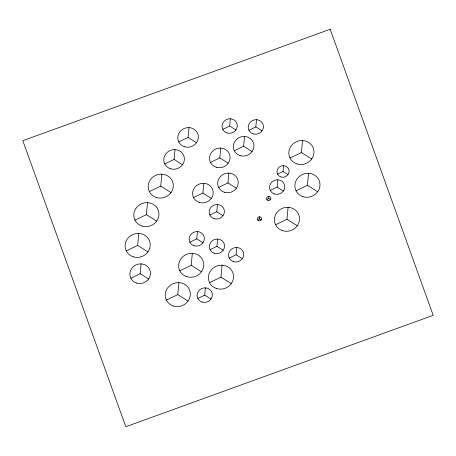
<?xml version="1.0" encoding="UTF-8"?>
<svg xmlns="http://www.w3.org/2000/svg" width="456" height="456" viewBox="0 0 456 456"><rect width="100%" height="100%" fill="white"/><g stroke="black" fill="none" stroke-linecap="round" stroke-linejoin="round"><path stroke-width="0.68" d="M126.255 250.908L137.655 245.408L138.766 233.432M130.821 278.211L140.169 273.703L141.086 263.881M134.976 220.145L146.376 214.645L147.487 202.663M149.334 191.617L160.734 186.116L161.851 174.135M164.747 163.949L174.095 159.44L175.007 149.619M178.724 141.93L188.071 137.421L188.989 127.594M166.389 300.111L177.789 294.61L178.906 282.629M179.801 270.796L191.201 265.301L192.318 253.319M189.838 242.187L196.753 238.853L197.431 231.58M193.549 197.596L202.897 193.082L203.809 183.261M197.807 298.463L204.721 295.129L205.399 287.856M210.455 162.41L219.803 157.901L220.715 148.08M209.851 215.112L216.771 211.772L217.449 204.505M210.045 249.666L216.959 246.331L217.637 239.058M222.745 129.367L229.664 126.033L230.343 118.759M218.612 187.427L227.96 182.919L228.872 173.092M209.56 282.657L220.96 277.157L222.078 265.175M234.287 150.776L243.635 146.262L244.547 136.441M229.197 258.085L236.111 254.75L236.789 247.477M248.913 130.273L255.833 126.939L256.511 119.666M257.509 219.741L259.447 218.806L259.635 216.771M266.783 199.409L268.721 198.474L268.909 196.439M270.237 190.414L277.157 187.08L277.835 179.806M277.516 174.135L283.051 171.467L283.592 165.648M275.578 224.791L286.978 219.29L288.095 207.309M290.016 158.027L301.416 152.526L302.533 140.551M296.024 190.79L307.424 185.29L308.541 173.308M301.416 152.526L311.699 159.007M255.833 126.939L262.075 130.866M229.664 126.033L235.906 129.96M307.424 185.29L317.712 191.771M243.635 146.262L252.065 151.574M283.051 171.467L288.038 174.608M277.157 187.08L283.398 191.007M188.071 137.421L196.507 142.734M219.803 157.901L228.234 163.214M268.721 198.474L270.471 199.574M286.978 219.29L297.261 225.766M227.96 182.919L236.39 188.231M174.095 159.44L182.525 164.753M259.447 218.806L261.191 219.906M202.897 193.082L211.327 198.394M216.771 211.772L223.012 215.705M160.734 186.116L171.017 192.597M236.111 254.75L242.353 258.677M216.959 246.331L223.201 250.258M196.753 238.853L202.994 242.78M146.376 214.645L156.659 221.12M220.96 277.157L231.249 283.632M191.201 265.301L201.484 271.776M137.655 245.408L147.938 251.889M204.721 295.129L210.963 299.056M177.789 294.61L188.071 301.091M140.169 273.703L148.605 279.015M330.167 29.264L22.8 140.693L125.827 426.736L433.2 315.324L330.167 29.264M258.712 220.75A2.149 2.018 -20.8 0 0 261.55 218.373A2.149 2.018 -20.8 0 0 258.079 217.301A2.149 2.018 -20.8 0 0 258.712 220.75M267.985 200.412A2.149 2.018 -20.8 0 0 270.824 198.035A2.149 2.018 -20.8 0 0 267.353 196.963A2.149 2.018 -20.8 0 0 267.985 200.412M280.953 177.013A6.15 5.774 -20.8 0 0 289.058 170.225A6.15 5.774 -20.8 0 0 279.135 167.158A6.15 5.774 -20.8 0 0 280.953 177.013M227.042 132.964A7.684 7.216 -20.8 0 0 237.177 124.482A7.684 7.216 -20.8 0 0 224.768 120.646A7.684 7.216 -20.8 0 0 227.042 132.964M253.211 133.87A7.684 7.216 -20.8 0 0 263.346 125.389A7.684 7.216 -20.8 0 0 250.942 121.552A7.684 7.216 -20.8 0 0 253.211 133.87M202.105 302.06A7.684 7.216 -20.8 0 0 212.239 293.578A7.684 7.216 -20.8 0 0 199.831 289.742A7.684 7.216 -20.8 0 0 202.105 302.06M274.535 194.011A7.684 7.216 -20.8 0 0 284.669 185.529A7.684 7.216 -20.8 0 0 272.26 181.693A7.684 7.216 -20.8 0 0 274.535 194.011M214.149 218.703A7.684 7.216 -20.8 0 0 224.284 210.222A7.684 7.216 -20.8 0 0 211.88 206.391A7.684 7.216 -20.8 0 0 214.149 218.703M233.495 261.681A7.684 7.216 -20.8 0 0 243.629 253.2A7.684 7.216 -20.8 0 0 231.22 249.364A7.684 7.216 -20.8 0 0 233.495 261.681M214.337 253.262A7.684 7.216 -20.8 0 0 224.472 244.781A7.684 7.216 -20.8 0 0 212.069 240.945A7.684 7.216 -20.8 0 0 214.337 253.262M194.136 245.784A7.684 7.216 -20.8 0 0 204.265 237.302A7.684 7.216 -20.8 0 0 191.862 233.466A7.684 7.216 -20.8 0 0 194.136 245.784M136.629 283.073A10.385 9.753 -20.8 0 0 150.326 271.611A10.385 9.753 -20.8 0 0 133.557 266.429A10.385 9.753 -20.8 0 0 136.629 283.073M199.352 202.453A10.385 9.753 -20.8 0 0 213.049 190.99A10.385 9.753 -20.8 0 0 196.285 185.809A10.385 9.753 -20.8 0 0 199.352 202.453M224.42 192.284A10.385 9.753 -20.8 0 0 238.112 180.821A10.385 9.753 -20.8 0 0 221.348 175.645A10.385 9.753 -20.8 0 0 224.42 192.284M240.095 155.633A10.385 9.753 -20.8 0 0 253.787 144.17A10.385 9.753 -20.8 0 0 237.023 138.989A10.385 9.753 -20.8 0 0 240.095 155.633M216.264 167.272A10.385 9.753 -20.8 0 0 229.955 155.809A10.385 9.753 -20.8 0 0 213.191 150.628A10.385 9.753 -20.8 0 0 216.264 167.272M184.532 146.786A10.385 9.753 -20.8 0 0 198.223 135.324A10.385 9.753 -20.8 0 0 181.459 130.148A10.385 9.753 -20.8 0 0 184.532 146.786M170.555 168.811A10.385 9.753 -20.8 0 0 184.247 157.349A10.385 9.753 -20.8 0 0 167.483 152.167A10.385 9.753 -20.8 0 0 170.555 168.811M297.101 163.955A12.665 11.89 -20.8 0 0 313.796 149.973A12.665 11.89 -20.8 0 0 293.35 143.657A12.665 11.89 -20.8 0 0 297.101 163.955M303.109 196.713A12.665 11.89 -20.8 0 0 319.81 182.736A12.665 11.89 -20.8 0 0 299.364 176.421A12.665 11.89 -20.8 0 0 303.109 196.713M282.657 230.713A12.665 11.89 -20.8 0 0 299.358 216.737A12.665 11.89 -20.8 0 0 278.912 210.421A12.665 11.89 -20.8 0 0 282.657 230.713M173.468 306.033A12.665 11.89 -20.8 0 0 190.169 292.057A12.665 11.89 -20.8 0 0 169.723 285.741A12.665 11.89 -20.8 0 0 173.468 306.033M216.646 288.58A12.665 11.89 -20.8 0 0 233.347 274.597A12.665 11.89 -20.8 0 0 212.901 268.282A12.665 11.89 -20.8 0 0 216.646 288.58M186.88 276.724A12.665 11.89 -20.8 0 0 203.581 262.741A12.665 11.89 -20.8 0 0 183.135 256.426A12.665 11.89 -20.8 0 0 186.88 276.724M156.414 197.539A12.665 11.89 -20.8 0 0 173.115 183.563A12.665 11.89 -20.8 0 0 152.669 177.247A12.665 11.89 -20.8 0 0 156.414 197.539M133.334 256.836A12.665 11.89 -20.8 0 0 150.035 242.854A12.665 11.89 -20.8 0 0 129.589 236.539A12.665 11.89 -20.8 0 0 133.334 256.836M142.055 226.068A12.665 11.89 -20.8 0 0 158.756 212.086A12.665 11.89 -20.8 0 0 138.31 205.77A12.665 11.89 -20.8 0 0 142.055 226.068"/></g></svg>
